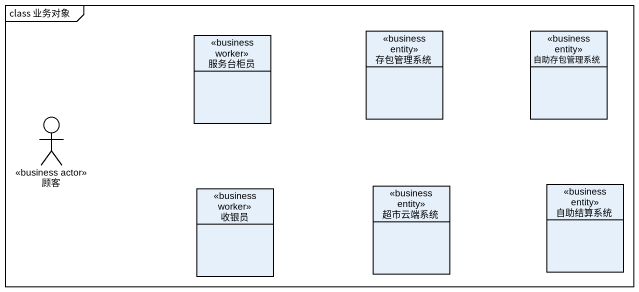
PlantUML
@startuml
mainframe class 业务对象
allowmixing
hide circle
hide empty members
class 存包管理系统 <<business entity>>
class 自助存包管理系统 <<business entity>>
class 服务台柜员 <<business worker>>
actor 顾客 <<business actor>>
class 超市云端系统 <<business entity>>
class 自助结算系统 <<business entity>>
class 收银员 <<business worker>>
@enduml
